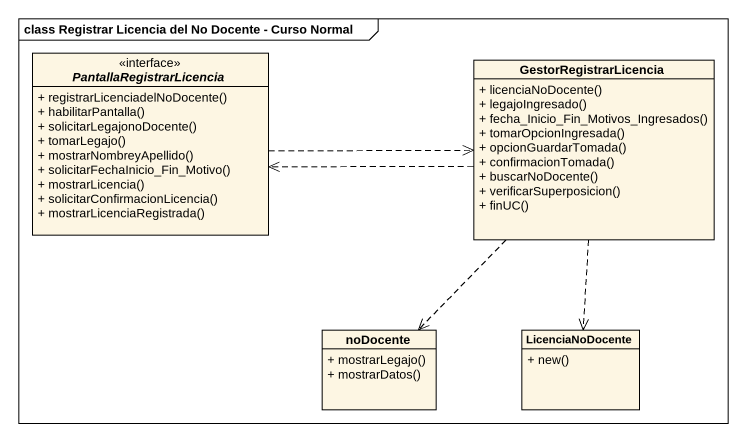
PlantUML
@startuml
mainframe class Registrar Licencia del No Docente - Curso Normal
hide circle
hide empty members
skinparam classAttributeIconSize 0
interface PantallaRegistrarLicencia <<interface>> {
  + registrarLicenciadelNoDocente()
  + habilitarPantalla()
  + solicitarLegajonoDocente()
  + tomarLegajo()
  + mostrarNombreyApellido()
  + solicitarFechaInicio_Fin_Motivo()
  + mostrarLicencia()
  + solicitarConfirmacionLicencia()
  + mostrarLicenciaRegistrada()
}
class GestorRegistrarLicencia {
  + licenciaNoDocente()
  + legajoIngresado()
  + fecha_Inicio_Fin_Motivos_Ingresados()
  + tomarOpcionIngresada()
  + opcionGuardarTomada()
  + confirmacionTomada()
  + buscarNoDocente()
  + verificarSuperposicion()
  + finUC()
}
class noDocente {
  + mostrarLegajo()
  + mostrarDatos()
}
class LicenciaNoDocente {
  + new()
}
PantallaRegistrarLicencia .right.> GestorRegistrarLicencia
GestorRegistrarLicencia .left.> PantallaRegistrarLicencia
GestorRegistrarLicencia ..> noDocente
GestorRegistrarLicencia ..> LicenciaNoDocente
@enduml
